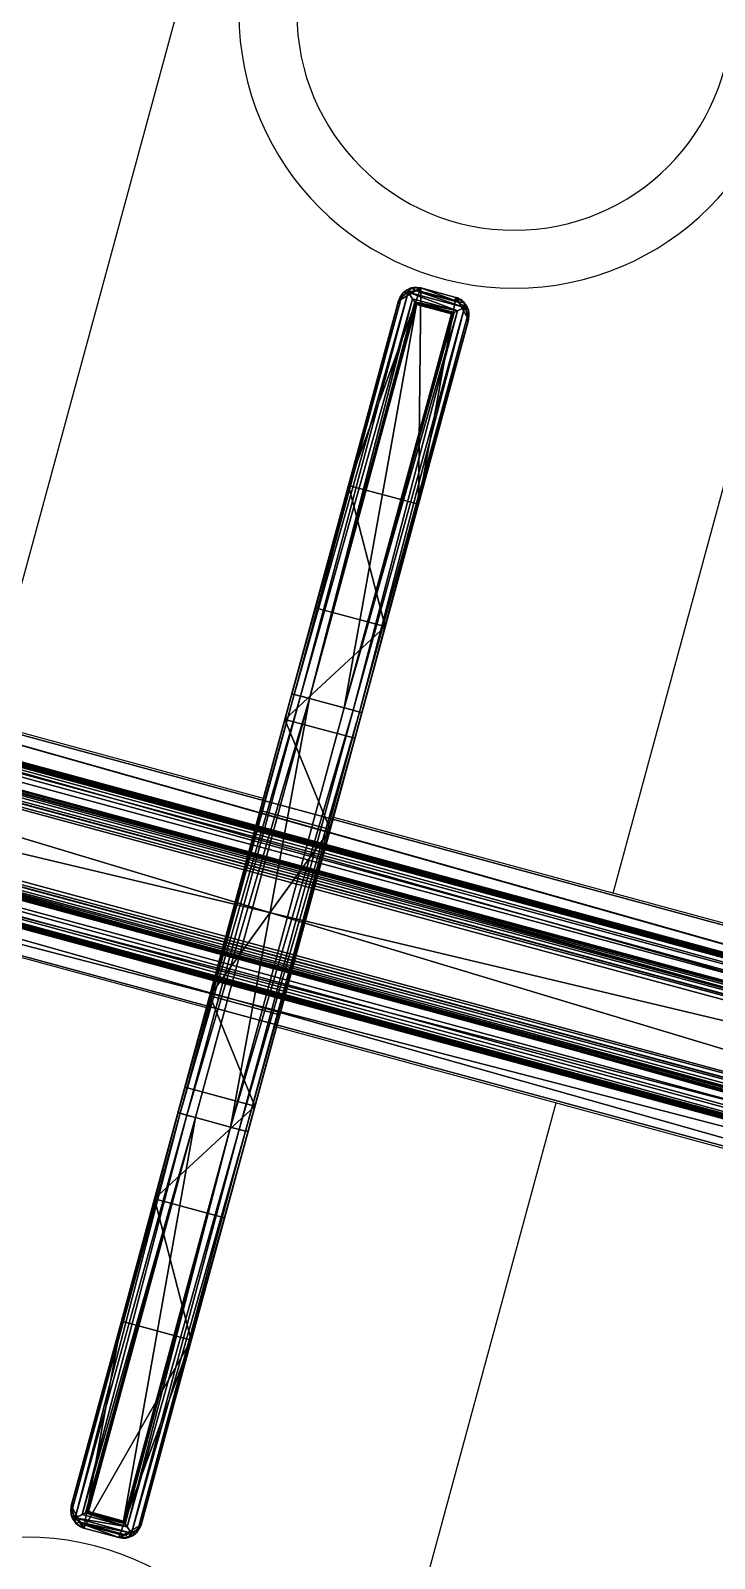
# Model space of a CAD drawing. Header units: millimetres. Extents: x 24907 to 30960, y 3978 to 9944.
# Drawn here: x 28325.75 to 28335.18, y 6913.99 to 6935.1 of the extents above; entities that cross this region are included whole.
import ezdxf

# ---------------------------------------------------------------- set-up
doc = ezdxf.new("R2010")
doc.units = ezdxf.units.MM
for name, color, linetype in [('200-EquipBlack-3d', 250, 'Continuous'), ('200-EquipInternal-2d', 252, 'Continuous'), ('200-EquipSteel-3d', 9, 'Continuous')]:
    doc.layers.add(name, color=color, linetype=linetype)

# ---------------------------------------------------------------- blocks, each defined once
blk = doc.blocks.new('ELECTROLUX-MC7-BODY1200X250')
at = {"layer": '200-EquipSteel-3d'}
for points in [[(0, -655, 650), (0, -102, 650), (1200, -102, 650), (1200, -655, 650)], [(0, -655, 650), (1200, -655, 650), (1200, -655, 900), (0, -655, 900)]]:
    blk.add_3dface(points, dxfattribs=at)
blk = doc.blocks.new('ELECTROLUX-MC-BURNER6')
at = {"layer": '200-EquipInternal-2d'}
for radius in [38, 30]:
    blk.add_circle((0, 0), radius, dxfattribs=at)
blk = doc.blocks.new('ELECTROLUX-MC-CRUSCOTTO1200')
at = {"layer": '200-EquipSteel-3d'}
for points in [[(0, -55.83, 654.41), (0, 0, 660.54), (1200, 0, 660.54), (1200, -55.83, 654.41)], [(0, 0, 660.54), (0, 0, 900), (1200, 0, 900), (1200, 0, 660.54)], [(0, 0, 900), (0, -62, 900), (1200, -62, 900), (1200, 0, 900)]]:
    blk.add_3dface(points, dxfattribs=at)
blk = doc.blocks.new('ELECTROLUX-MC7-TOPFYERBRURNERS6')
at = {"layer": '200-EquipInternal-2d'}
for p, q in [((602.5, -279.74), (597.5, -279.74)), ((597.5, -279.74), (597.5, -280.19)), ((602.5, -280.19), (597.5, -280.19)), ((602.5, -280.19), (602.5, -279.74)), ((595, -282.66), (595, -282.24)), ((595, -338.54), (595, -282.66)), ((602.5, -282.09), (597.5, -282.09)), ((597.5, -282.09), (597.5, -338.49)), ((602.5, -338.49), (602.5, -282.09)), ((605, -282.24), (605, -282.66)), ((605, -282.66), (605, -338.54)), ((595, -398.43), (595, -338.54)), ((597.5, -338.49), (597.5, -398.49)), ((602.5, -338.49), (597.5, -338.49)), ((602.5, -398.49), (602.5, -338.49)), ((605, -338.54), (605, -398.43)), ((595, -353.5), (448.98, -353.5)), ((605, -353.5), (751.02, -353.5)), ((595, -383.5), (448.98, -383.5)), ((605, -383.5), (751.02, -383.5)), ((595, -454.31), (595, -398.43)), ((597.5, -398.49), (597.5, -454.88)), ((602.5, -398.49), (597.5, -398.49)), ((602.5, -454.88), (602.5, -398.49)), ((605, -398.43), (605, -454.31)), ((595, -454.73), (595, -454.31)), ((602.5, -454.88), (597.5, -454.88)), ((605, -454.31), (605, -454.73)), ((603.11, -456.68), (596.89, -456.68)), ((602.5, -456.79), (597.5, -456.79)), ((597.5, -456.79), (597.5, -457.24)), ((602.5, -457.24), (597.5, -457.24)), ((602.5, -457.24), (602.5, -456.79))]:
    blk.add_line(p, q, dxfattribs=at)
for points in [[(555, -353.5), (555, -222.25, -1), (645, -222.25), (645, -353.5)], [(645, -383.5), (645, -512.25, -1), (555, -512.25), (555, -383.5)]]:
    blk.add_lwpolyline(points, format="xyb", dxfattribs=at)
at = {"layer": '200-EquipInternal-2d', "extrusion": (0, 0, -1)}
for centre, major_axis, ratio, start_param, end_param in [((597.5, -282.24), (0, 2.5), 0.99863, 4.712389, 6.283185), ((602.5, -282.24), (0, 2.5), 0.99863, 0, 1.570796), ((597.5, -282.66), (2.5, 0), 0.951091, 3.141593, 4.055957), ((602.5, -282.66), (-2.5, 0), 0.951091, 2.227228, 3.141593), ((597.5, -338.54), (2.5, 0), 0.02182, 3.141593, 4.712389), ((602.5, -338.54), (2.5, 0), 0.02182, -1.570796, 0), ((597.5, -398.43), (-2.5, 0), 0.02182, 4.712389, 6.283185), ((602.5, -398.43), (-2.5, 0), 0.02182, 3.141593, 4.712389), ((597.5, -454.31), (2.5, 0), 0.951091, 2.227228, 3.141593), ((597.5, -454.73), (0, 2.5), 0.99863, 3.141593, 4.712389), ((602.5, -454.73), (0, 2.5), 0.99863, 1.570796, 3.141593), ((602.5, -454.31), (-2.5, 0), 0.951091, 3.141593, 4.055957), ((597.5, -453.34), (0, 3.44), 0.725954, 3.141593, 3.386992), ((602.5, -453.34), (0, 3.44), 0.725954, 2.896194, 3.141593)]:
    blk.add_ellipse(centre, major_axis=major_axis, ratio=ratio, start_param=start_param, end_param=end_param, dxfattribs=at)
at = {"layer": '200-EquipInternal-2d'}
for points, knots in [([(597.5, -280.19), (597.36, -280.19), (597.21, -280.21), (596.91, -280.28), (596.75, -280.33), (596.38, -280.49), (596.17, -280.62), (595.97, -280.77)], [0, 0, 0, 0, 0.576945, 0.576945, 1.153889, 1.153889, 2.012527, 2.012527, 2.012527, 2.012527]), ([(604.03, -280.77), (603.83, -280.62), (603.62, -280.49), (603.25, -280.33), (603.09, -280.28), (602.79, -280.21), (602.64, -280.19), (602.5, -280.19)], [11.914764, 11.914764, 11.914764, 11.914764, 12.773402, 12.773402, 13.350347, 13.350347, 13.927292, 13.927292, 13.927292, 13.927292]), ([(595.97, -280.77), (596.08, -280.86), (596.19, -280.96), (596.41, -281.14), (596.52, -281.23), (596.74, -281.42), (596.85, -281.52), (597.06, -281.7), (597.16, -281.8), (597.3, -281.92), (597.35, -281.96), (597.41, -282.01), (597.43, -282.03), (597.45, -282.05), (597.46, -282.06), (597.48, -282.08), (597.48, -282.08), (597.49, -282.08), (597.49, -282.09), (597.49, -282.09), (597.49, -282.09), (597.5, -282.09), (597.5, -282.09), (597.5, -282.09), (597.5, -282.09), (597.5, -282.09), (597.5, -282.09), (597.5, -282.09)], [5.918216, 5.918216, 5.918216, 5.918216, 6.381677, 6.381677, 6.833246, 6.833246, 7.284815, 7.284815, 7.736384, 7.736384, 7.962168, 7.962168, 8.07506, 8.07506, 8.131506, 8.131506, 8.159729, 8.159729, 8.173841, 8.173841, 8.180897, 8.180897, 8.184425, 8.184425, 8.186189, 8.186189, 8.187953, 8.187953, 8.187953, 8.187953]), ([(602.5, -282.09), (602.5, -282.09), (602.5, -282.09), (602.5, -282.09), (602.5, -282.09), (602.5, -282.09), (602.5, -282.09), (602.51, -282.09), (602.51, -282.09), (602.51, -282.09), (602.51, -282.08), (602.52, -282.08), (602.52, -282.08), (602.54, -282.06), (602.55, -282.05), (602.57, -282.03), (602.59, -282.01), (602.65, -281.96), (602.7, -281.92), (602.84, -281.8), (602.94, -281.7), (603.15, -281.52), (603.26, -281.42), (603.48, -281.23), (603.59, -281.14), (603.81, -280.96), (603.92, -280.86), (604.03, -280.77)], [8.188469, 8.188469, 8.188469, 8.188469, 8.190233, 8.190233, 8.191997, 8.191997, 8.195525, 8.195525, 8.202581, 8.202581, 8.216692, 8.216692, 8.244915, 8.244915, 8.301361, 8.301361, 8.414254, 8.414254, 8.640038, 8.640038, 9.091607, 9.091607, 9.543176, 9.543176, 9.994745, 9.994745, 10.458205, 10.458205, 10.458205, 10.458205]), ([(597.5, -454.88), (597.5, -454.88), (597.5, -454.88), (597.5, -454.88), (597.5, -454.88), (597.5, -454.88), (597.5, -454.88), (597.49, -454.88), (597.49, -454.88), (597.49, -454.88), (597.49, -454.89), (597.48, -454.89), (597.48, -454.9), (597.46, -454.91), (597.45, -454.92), (597.43, -454.94), (597.41, -454.96), (597.35, -455.01), (597.3, -455.05), (597.16, -455.18), (597.06, -455.27), (596.85, -455.45), (596.74, -455.55), (596.52, -455.74), (596.41, -455.84), (596.19, -456.02), (596.08, -456.11), (595.97, -456.2)], [8.187953, 8.187953, 8.187953, 8.187953, 8.189716, 8.189716, 8.19148, 8.19148, 8.195008, 8.195008, 8.202064, 8.202064, 8.216176, 8.216176, 8.244399, 8.244399, 8.300845, 8.300845, 8.413737, 8.413737, 8.639521, 8.639521, 9.09109, 9.09109, 9.542659, 9.542659, 9.994228, 9.994228, 10.457689, 10.457689, 10.457689, 10.457689]), ([(604.03, -456.2), (603.92, -456.11), (603.81, -456.02), (603.59, -455.84), (603.48, -455.74), (603.26, -455.55), (603.15, -455.45), (602.94, -455.27), (602.84, -455.18), (602.7, -455.05), (602.65, -455.01), (602.59, -454.96), (602.57, -454.94), (602.55, -454.92), (602.54, -454.91), (602.52, -454.9), (602.52, -454.89), (602.51, -454.89), (602.51, -454.88), (602.51, -454.88), (602.51, -454.88), (602.5, -454.88), (602.5, -454.88), (602.5, -454.88), (602.5, -454.88), (602.5, -454.88), (602.5, -454.88), (602.5, -454.88)], [5.918733, 5.918733, 5.918733, 5.918733, 6.382193, 6.382193, 6.833762, 6.833762, 7.285331, 7.285331, 7.7369, 7.7369, 7.962685, 7.962685, 8.075577, 8.075577, 8.132023, 8.132023, 8.160246, 8.160246, 8.174358, 8.174358, 8.181413, 8.181413, 8.184941, 8.184941, 8.186705, 8.186705, 8.188469, 8.188469, 8.188469, 8.188469]), ([(595.97, -456.2), (596.17, -456.35), (596.38, -456.48), (596.7, -456.62), (596.8, -456.65), (596.89, -456.68)], [11.914787, 11.914787, 11.914787, 11.914787, 12.773425, 12.773425, 13.14212, 13.14212, 13.14212, 13.14212]), ([(603.11, -456.68), (603.2, -456.65), (603.3, -456.62), (603.62, -456.48), (603.83, -456.35), (604.03, -456.2)], [0.785194, 0.785194, 0.785194, 0.785194, 1.153889, 1.153889, 2.012527, 2.012527, 2.012527, 2.012527])]:
    blk.add_open_spline(points, degree=3, knots=knots, dxfattribs=at)
at = {"layer": '200-EquipBlack-3d'}
mesh = blk.add_polyface(dxfattribs=at)
corners = [(779.78, -85.71, 904.1), (780, -85.5, 900), (779.52, -84.72, 904.14), (779.73, -84.5, 900), (778, -83.5, 900), (778.78, -83.98, 904.14), (779, -83.77, 900), (777.79, -83.72, 904.1), (779.48, -85.71, 905.06), (779.29, -84.85, 905), (778.65, -85.21, 905.73), (778.76, -85.71, 905.75), (778.65, -84.21, 905), (777.79, -84.02, 905.06), (778.29, -84.85, 905.73), (777.79, -84.74, 905.75), (777.79, -85.71, 906), (422.21, -85.71, 906), (422.21, -84.74, 905.75), (422.21, -84.02, 905.06), (422.21, -83.72, 904.1), (422, -83.5, 900), (765.45, -638.95, 900), (422, -653.5, 900), (434.55, -638.95, 900), (765.45, -98.05, 900), (780, -651.5, 900), (434.55, -98.05, 900), (420, -85.5, 900), (421, -83.77, 900), (779.73, -652.5, 900), (779, -653.23, 900), (778, -653.5, 900), (420, -651.5, 900), (420.27, -652.5, 900), (421, -653.23, 900), (420.27, -84.5, 900), (421.22, -83.98, 904.14), (420.48, -84.72, 904.14), (420.22, -85.71, 904.1), (421.35, -84.21, 905), (421.71, -84.85, 905.73), (420.71, -84.85, 905), (420.52, -85.71, 905.06), (421.35, -85.21, 905.73), (421.24, -85.71, 905.75), (422.21, -651.29, 906), (421.24, -651.29, 905.75), (420.52, -651.29, 905.06), (420.22, -651.29, 904.1), (420.48, -652.28, 904.14), (421.22, -653.02, 904.14), (422.21, -653.28, 904.1), (420.71, -652.15, 905), (421.35, -651.79, 905.73), (421.35, -652.79, 905), (422.21, -652.98, 905.06), (421.71, -652.15, 905.73), (422.21, -652.26, 905.75), (435.55, -637.95, 899.73), (435.55, -99.05, 899.73), (436.28, -99.78, 899), (436.28, -637.22, 899), (438.88, -634.62, 902.5), (438.88, -102.38, 902.5), (436.31, -637.19, 905.06), (436.31, -99.81, 905.06), (432.81, -96.31, 906), (432.81, -640.69, 906), (448.98, -624.52, 885), (448.98, -112.48, 885), (444.36, -107.86, 885), (444.36, -629.14, 885), (777.79, -653.28, 904.1), (777.79, -652.98, 905.06), (777.79, -651.29, 906), (777.79, -652.26, 905.75), (763.72, -637.22, 899), (764.45, -637.95, 899.73), (764.45, -99.05, 899.73), (763.72, -99.78, 899), (767.19, -640.69, 906), (767.19, -96.31, 906), (778.78, -653.02, 904.14), (779.52, -652.28, 904.14), (779.78, -651.29, 904.1), (778.65, -652.79, 905), (778.29, -652.15, 905.73), (779.29, -652.15, 905), (779.48, -651.29, 905.06), (778.65, -651.79, 905.73), (778.76, -651.29, 905.75), (761.12, -634.62, 902.5), (751.02, -624.52, 885), (763.69, -637.19, 905.06), (755.64, -629.14, 885), (755.64, -107.86, 885), (751.02, -112.48, 885), (761.12, -102.38, 902.5), (763.69, -99.81, 905.06)]
mesh.append_faces([[corners[k] for k in face] for face in [(16, 10, 14), (17, 41, 44), (46, 54, 57), (75, 87, 90)]])
mesh.append_faces([[corners[k] for k in face] for face in [(4, 5, 6), (8, 10, 11), (16, 11, 10), (15, 16, 14), (7, 19, 13), (13, 18, 15), (28, 38, 36), (19, 41, 18), (17, 18, 41), (45, 17, 44), (39, 48, 43), (43, 47, 45), (23, 51, 35), (48, 54, 47), (46, 47, 54), (58, 46, 57), (52, 74, 56), (76, 56, 74), (26, 84, 30), (74, 87, 76), (85, 88, 84), (88, 87, 86), (75, 76, 87), (91, 75, 90), (85, 8, 89), (11, 89, 8)]], dxfattribs={"vtx0": -1})
mesh.append_faces([[corners[k] for k in face] for face in [(16, 15, 17), (22, 23, 24), (25, 26, 22), (27, 21, 25), (21, 28, 29), (6, 1, 4), (4, 25, 21), (24, 28, 27), (35, 33, 23), (26, 25, 1), (23, 22, 32), (17, 45, 46), (75, 81, 46), (81, 16, 82), (46, 67, 17), (17, 82, 16), (93, 72, 69), (72, 93, 95), (70, 71, 97), (97, 95, 93)]], dxfattribs={"vtx0": -1, "vtx1": -1})
mesh.append_faces([[corners[k] for k in face] for face in [(21, 27, 28), (4, 1, 25), (26, 32, 22), (24, 23, 33)]], dxfattribs={"vtx0": -1, "vtx1": -1, "vtx2": -1})
mesh.append_faces([[corners[k] for k in face] for face in [(17, 15, 18), (24, 33, 28), (46, 45, 47), (75, 58, 76), (16, 91, 11)]], dxfattribs={"vtx0": -1, "vtx2": -1})
mesh.append_faces([[corners[k] for k in face] for face in [(0, 1, 2), (5, 2, 6), (8, 0, 9), (5, 12, 2), (5, 7, 12), (12, 13, 14), (12, 14, 9), (2, 9, 0), (10, 9, 14), (19, 18, 13), (4, 21, 7), (30, 31, 26), (34, 33, 35), (20, 21, 37), (38, 37, 36), (19, 20, 40), (38, 42, 37), (38, 39, 42), (42, 43, 44), (42, 44, 40), (37, 40, 20), (41, 40, 44), (48, 47, 43), (28, 33, 39), (49, 33, 50), (51, 50, 35), (48, 49, 53), (51, 55, 50), (51, 52, 55), (55, 56, 57), (55, 57, 53), (50, 53, 49), (54, 53, 57), (24, 27, 59), (61, 62, 60), (63, 64, 65), (67, 68, 66), (69, 70, 63), (61, 71, 62), (73, 74, 52), (58, 56, 76), (32, 73, 23), (62, 77, 59), (22, 24, 78), (27, 25, 60), (80, 61, 79), (73, 32, 83), (84, 83, 30), (74, 73, 86), (88, 89, 90), (88, 86, 84), (83, 84, 86), (92, 93, 63), (68, 81, 65), (92, 63, 94), (72, 95, 62), (95, 96, 77), (98, 97, 92), (81, 82, 94), (98, 92, 99), (77, 80, 78), (25, 22, 79), (0, 8, 85), (91, 89, 11), (80, 96, 61), (70, 97, 64), (64, 98, 66), (82, 67, 99), (1, 0, 26)]], dxfattribs={"vtx1": -1})
mesh.append_faces([[corners[k] for k in face] for face in [(31, 32, 26), (75, 46, 58), (75, 16, 81), (81, 68, 46), (68, 67, 46), (67, 82, 17), (70, 69, 71), (72, 71, 69), (71, 96, 97), (96, 95, 97), (16, 75, 91)]], dxfattribs={"vtx1": -1, "vtx2": -1})
mesh.append_faces([[corners[k] for k in face] for face in [(1, 3, 2), (4, 7, 5), (2, 3, 6), (8, 9, 10), (7, 13, 12), (12, 9, 2), (13, 15, 14), (7, 20, 19), (21, 20, 7), (6, 3, 1), (28, 36, 29), (21, 29, 37), (28, 39, 38), (37, 29, 36), (19, 40, 41), (39, 43, 42), (42, 40, 37), (43, 45, 44), (39, 49, 48), (33, 49, 39), (33, 34, 50), (23, 52, 51), (50, 34, 35), (48, 53, 54), (52, 56, 55), (55, 53, 50), (56, 58, 57), (27, 60, 59), (62, 59, 60), (64, 66, 65), (68, 65, 66), (70, 64, 63), (71, 72, 62), (73, 52, 23), (77, 78, 59), (24, 59, 78), (25, 79, 60), (61, 60, 79), (32, 31, 83), (26, 85, 84), (83, 31, 30), (74, 86, 87), (73, 83, 86), (85, 89, 88), (88, 90, 87), (89, 91, 90), (93, 69, 63), (81, 94, 65), (63, 65, 94), (95, 77, 62), (96, 80, 77), (97, 93, 92), (82, 99, 94), (92, 94, 99), (80, 79, 78), (22, 78, 79), (96, 71, 61), (97, 98, 64), (98, 99, 66), (67, 66, 99), (0, 85, 26)]], dxfattribs={"vtx2": -1})
mesh = blk.add_polyface(dxfattribs=at)
corners = [(595, -454.73, 922), (595.33, -455.98, 922), (595, -454.31, 930.01), (596.25, -456.9, 922), (595.97, -456.2, 931.91), (596.89, -456.68, 931.13), (597.5, -456.79, 930.59), (597.35, -456.78, 930.62), (597.5, -457.24, 922), (597.19, -456.76, 930.72), (595.26, -455.36, 931.06), (602.5, -456.79, 930.59), (602.5, -457.24, 922), (595, -428.3, 922), (605, -428.3, 922), (604.67, -455.98, 922), (603.75, -456.9, 922), (605, -454.73, 922), (595, -398.43, 932.5), (595, -338.54, 932.5), (595, -326.18, 919.39), (595, -308.67, 922), (595, -282.24, 922), (595, -282.66, 930.01), (595, -342.16, 911.79), (595, -394.81, 911.79), (595, -355.23, 899.85), (595, -381.74, 899.85), (595, -410.79, 919.39), (596.72, -280.35, 931.28), (596.25, -280.07, 922), (595.97, -280.77, 931.91), (597.5, -280.19, 930.59), (597.5, -279.74, 922), (595.33, -280.99, 922), (595.26, -281.61, 931.06), (595.33, -338.51, 933.75), (596.25, -338.49, 934.67), (596.79, -281.47, 932.35), (597.49, -282.09, 932.48), (597.5, -338.49, 935), (597.47, -282.07, 932.48), (597.43, -282.03, 932.48), (597.35, -281.97, 932.47), (597.18, -281.81, 932.45), (602.5, -279.74, 922), (605, -308.67, 922), (605, -282.24, 922), (604.67, -280.99, 922), (603.75, -280.07, 922), (595.33, -398.46, 933.75), (597.5, -398.49, 935), (596.25, -398.48, 934.67), (596.79, -455.5, 932.35), (597.18, -455.16, 932.45), (597.35, -455.01, 932.47), (597.43, -454.94, 932.48), (597.47, -454.9, 932.48), (597.5, -454.88, 932.48), (602.51, -282.09, 932.48), (602.5, -338.49, 935), (602.5, -398.49, 935), (602.51, -454.88, 932.48), (604.03, -456.2, 931.91), (603.11, -456.68, 931.13), (603.21, -455.5, 932.35), (602.82, -455.16, 932.45), (602.65, -455.01, 932.47), (602.57, -454.94, 932.48), (602.53, -454.91, 932.48), (602.65, -456.78, 930.62), (602.81, -456.76, 930.72), (604.74, -455.36, 931.06), (605, -454.31, 930.01), (604.67, -398.46, 933.75), (605, -398.43, 932.5), (603.75, -398.48, 934.67), (605, -394.81, 911.79), (605, -326.18, 919.39), (605, -410.79, 919.39), (605, -342.16, 911.79), (605, -355.23, 899.85), (605, -381.74, 899.85), (605, -338.54, 932.5), (605, -282.66, 930.01), (604.03, -280.77, 931.91), (603.28, -280.35, 931.28), (602.5, -280.19, 930.59), (604.74, -281.61, 931.06), (604.67, -338.51, 933.75), (603.21, -281.47, 932.35), (603.75, -338.49, 934.67), (602.82, -281.81, 932.45), (602.65, -281.97, 932.47), (602.57, -282.03, 932.48), (602.53, -282.07, 932.48)]
mesh.append_faces([[corners[k] for k in face] for face in [(3, 4, 1), (4, 3, 5), (4, 10, 1), (29, 30, 31), (32, 33, 29), (33, 30, 29), (30, 34, 31), (31, 34, 35), (35, 36, 31), (31, 37, 38), (53, 52, 4), (4, 50, 10), (64, 16, 63), (72, 63, 15), (15, 63, 16), (72, 74, 63), (63, 76, 65), (49, 85, 48), (85, 49, 86), (87, 86, 45), (45, 86, 49), (85, 88, 48), (90, 91, 85), (85, 89, 88)]])
mesh.append_faces([[corners[k] for k in face] for face in [(8, 5, 3), (22, 35, 34), (36, 37, 31), (52, 50, 4), (5, 63, 4), (17, 72, 15), (74, 76, 63), (91, 89, 85)]], dxfattribs={"vtx0": -1})
mesh.append_faces([[corners[k] for k in face] for face in [(6, 8, 11), (3, 0, 8), (8, 14, 12), (17, 12, 14), (19, 20, 18), (20, 19, 21), (23, 21, 19), (24, 25, 20), (13, 18, 28), (45, 46, 33), (46, 45, 47), (49, 47, 45), (18, 50, 19), (37, 36, 52), (64, 9, 71), (73, 14, 75), (77, 78, 79), (78, 77, 80), (82, 80, 77), (46, 83, 78), (83, 89, 75), (76, 74, 91), (43, 93, 44)]], dxfattribs={"vtx0": -1, "vtx1": -1})
mesh.append_faces([[corners[k] for k in face] for face in [(20, 28, 18), (39, 41, 40), (41, 42, 40), (42, 43, 40), (55, 56, 51), (56, 57, 51), (57, 58, 51), (39, 40, 59), (40, 60, 59), (51, 58, 61), (58, 62, 61), (68, 56, 67), (56, 68, 57), (62, 57, 69), (57, 62, 58), (69, 57, 68), (56, 55, 67), (11, 71, 9), (62, 69, 61), (69, 68, 61), (68, 67, 61), (75, 79, 78), (93, 94, 60), (94, 95, 60), (95, 59, 60), (93, 43, 94), (41, 95, 42), (95, 41, 59), (39, 59, 41), (95, 94, 42), (42, 94, 43)]], dxfattribs={"vtx0": -1, "vtx1": -1, "vtx2": -1})
mesh.append_faces([[corners[k] for k in face] for face in [(19, 36, 35), (40, 38, 37), (19, 50, 36), (51, 37, 52), (52, 36, 50), (18, 10, 50), (51, 61, 60), (75, 74, 72), (61, 65, 76), (83, 88, 89), (75, 89, 74), (60, 76, 91), (91, 74, 89)]], dxfattribs={"vtx0": -1, "vtx2": -1})
mesh.append_faces([[corners[k] for k in face] for face in [(0, 1, 2), (9, 5, 8), (10, 2, 1), (15, 16, 17), (0, 2, 13), (22, 21, 23), (26, 27, 24), (23, 35, 22), (23, 19, 35), (44, 38, 40), (34, 30, 22), (48, 47, 49), (2, 10, 18), (54, 55, 51), (63, 65, 4), (66, 54, 65), (66, 67, 54), (53, 4, 65), (5, 9, 64), (7, 6, 9), (70, 71, 11), (71, 12, 64), (71, 70, 12), (73, 75, 72), (66, 65, 61), (17, 14, 73), (81, 80, 82), (47, 84, 46), (47, 48, 84), (88, 84, 48), (84, 88, 83), (92, 93, 60), (32, 29, 87), (31, 85, 29), (85, 31, 90), (92, 90, 44), (86, 87, 29), (33, 32, 45), (21, 46, 20), (81, 26, 80), (24, 20, 80), (81, 82, 26), (27, 82, 25), (14, 13, 79), (28, 25, 79)]], dxfattribs={"vtx1": -1})
mesh.append_faces([[corners[k] for k in face] for face in [(6, 7, 8), (8, 12, 11), (0, 13, 8), (13, 14, 8), (16, 12, 17), (2, 18, 13), (27, 25, 24), (25, 28, 20), (30, 33, 22), (46, 21, 33), (21, 22, 33), (51, 40, 37), (52, 53, 51), (40, 51, 60), (55, 54, 67), (6, 11, 9), (70, 11, 12), (84, 83, 46), (83, 75, 78), (14, 79, 75), (91, 90, 60), (60, 61, 76)]], dxfattribs={"vtx1": -1, "vtx2": -1})
mesh.append_faces([[corners[k] for k in face] for face in [(7, 9, 8), (3, 1, 0), (43, 44, 40), (53, 54, 51), (5, 64, 63), (54, 53, 65), (12, 16, 64), (17, 73, 72), (67, 66, 61), (90, 92, 60), (31, 38, 90), (93, 92, 44), (85, 86, 29), (90, 38, 44), (32, 87, 45), (46, 78, 20), (26, 24, 80), (20, 78, 80), (82, 27, 26), (82, 77, 25), (13, 28, 79), (25, 77, 79)]], dxfattribs={"vtx2": -1})
mesh = blk.add_polyface(dxfattribs=at)
corners = [(433.32, -379.61, 880), (766.68, -379.61, 880), (433.32, -383.23, 880), (766.68, -383.23, 880), (433.32, -353.77, 880), (766.68, -353.77, 880), (433.32, -357.39, 880), (766.68, -357.39, 880), (770.45, -357.54, 894.07), (429.55, -357.54, 894.07), (770.7, -357.75, 894.84), (428.97, -357.94, 895.59), (771.03, -357.94, 895.59), (429.3, -357.75, 894.84), (428.57, -358.13, 896.29), (771.43, -358.13, 896.29), (429.55, -361.16, 894.07), (770.45, -375.84, 894.07), (429.55, -375.84, 894.07), (770.5, -375.79, 894.26), (429.44, -375.74, 894.46), (770.56, -375.74, 894.46), (429.5, -375.79, 894.26), (429.37, -375.68, 894.65), (770.63, -375.68, 894.65), (429.55, -379.46, 894.07), (421.82, -362.96, 900), (425.49, -360.12, 899.11), (421.82, -374.04, 900), (425.49, -376.88, 899.11), (428.44, -363.73, 896.5), (427.13, -358.95, 897.99), (428.77, -362.18, 895.96), (429.07, -361.65, 895.39), (429.44, -361.26, 894.46), (429.5, -361.21, 894.26), (429.37, -361.32, 894.65), (428.53, -362.91, 896.36), (428.44, -373.27, 896.5), (428.53, -374.09, 896.36), (428.57, -378.87, 896.29), (428.77, -374.82, 895.96), (428.97, -379.06, 895.59), (429.3, -379.25, 894.84), (429.07, -375.35, 895.39), (427.13, -378.05, 897.99), (778.18, -362.96, 900), (774.51, -360.12, 899.11), (772.87, -358.95, 897.99), (770.45, -361.16, 894.07), (770.56, -361.26, 894.46), (770.5, -361.21, 894.26), (770.63, -361.32, 894.65), (770.93, -361.65, 895.39), (771.23, -362.18, 895.96), (771.47, -362.91, 896.36), (771.56, -363.73, 896.5), (771.56, -373.27, 896.5), (771.47, -374.09, 896.36), (770.93, -375.35, 895.39), (771.23, -374.82, 895.96), (770.45, -379.46, 894.07), (771.03, -379.06, 895.59), (770.7, -379.25, 894.84), (771.43, -378.87, 896.29), (772.87, -378.05, 897.99), (778.18, -374.04, 900), (774.51, -376.88, 899.11)]
mesh.append_faces([[corners[k] for k in face] for face in [(28, 27, 29), (39, 40, 38), (29, 31, 45), (26, 47, 27), (15, 31, 48), (48, 27, 47), (32, 55, 37), (56, 37, 55), (38, 58, 39), (60, 39, 58), (40, 65, 45), (66, 29, 67), (67, 45, 65), (48, 56, 15), (46, 67, 47), (47, 65, 48)]], dxfattribs={"vtx0": -1})
mesh.append_faces([[corners[k] for k in face] for face in [(8, 9, 10), (11, 12, 13), (13, 10, 9), (17, 18, 19), (20, 21, 22), (22, 19, 18), (11, 32, 14), (32, 11, 33), (9, 34, 13), (13, 33, 11), (40, 41, 42), (23, 43, 44), (43, 20, 25), (18, 25, 22), (22, 25, 20), (44, 42, 41), (6, 49, 16), (50, 35, 51), (35, 50, 34), (52, 34, 50), (51, 16, 49), (2, 61, 25), (62, 43, 63), (43, 62, 42), (64, 42, 62), (63, 25, 61), (56, 65, 57), (62, 60, 64), (60, 62, 59), (61, 21, 63), (63, 59, 62), (15, 54, 12), (52, 10, 53), (10, 50, 8), (49, 8, 51), (51, 8, 50), (53, 12, 54)]], dxfattribs={"vtx0": -1, "vtx1": -1})
mesh.append_faces([[corners[k] for k in face] for face in [(25, 18, 0), (38, 45, 31), (56, 48, 65), (8, 49, 7)]], dxfattribs={"vtx0": -1, "vtx2": -1})
mesh.append_faces([[corners[k] for k in face] for face in [(0, 1, 2), (4, 5, 6), (5, 4, 8), (14, 15, 11), (4, 6, 9), (1, 0, 17), (23, 24, 20), (2, 25, 0), (26, 27, 28), (14, 30, 31), (40, 45, 38), (27, 31, 29), (46, 47, 26), (31, 27, 48), (7, 49, 6), (36, 34, 52), (52, 53, 36), (54, 32, 53), (54, 55, 32), (30, 37, 56), (33, 36, 53), (57, 38, 56), (57, 58, 38), (59, 44, 60), (59, 24, 44), (41, 39, 60), (3, 61, 2), (40, 42, 64), (64, 65, 40), (29, 45, 67), (46, 26, 66), (67, 65, 47), (56, 55, 15), (5, 8, 7), (3, 1, 61)]], dxfattribs={"vtx1": -1})
mesh.append_faces([[corners[k] for k in face] for face in [(4, 9, 8), (15, 12, 11), (12, 10, 13), (6, 16, 9), (0, 18, 17), (24, 21, 20), (21, 19, 22), (16, 35, 9), (35, 34, 9), (34, 36, 13), (36, 33, 13), (32, 37, 14), (30, 38, 31), (39, 41, 40), (23, 20, 43), (43, 42, 44), (35, 16, 51), (43, 25, 63), (17, 19, 61), (19, 21, 61), (21, 24, 63), (24, 59, 63), (60, 58, 64), (55, 54, 15), (52, 50, 10), (10, 12, 53), (1, 17, 61)]], dxfattribs={"vtx1": -1, "vtx2": -1})
mesh.append_faces([[corners[k] for k in face] for face in [(1, 3, 2), (5, 7, 6), (37, 30, 14), (15, 14, 31), (32, 33, 53), (38, 30, 56), (24, 23, 44), (44, 41, 60), (66, 28, 29), (26, 28, 66), (46, 66, 67), (65, 64, 57), (58, 57, 64)]], dxfattribs={"vtx2": -1})
blk = doc.blocks.new('E7GCGL6C00')
for name, p in [('ELECTROLUX-MC7-BODY1200X250', (0, 0)), ('ELECTROLUX-MC7-TOPFYERBRURNERS6', (0, 0)), ('ELECTROLUX-MC-BURNER6', (600, -239.75)), ('ELECTROLUX-MC-BURNER6', (600, -497.25)), ('ELECTROLUX-MC-CRUSCOTTO1200', (0, -655))]:
    blk.add_blockref(name, p)
blk = doc.blocks.new('E7BAPP00RH')
at = {"layer": '200-EquipSteel-3d'}
for points in [[(0, -102, 650), (1600, -102, 650), (1600, -655, 650), (0, -655, 650)], [(21, -655, 245), (1579, -655, 245), (1579, -102, 245), (21, -102, 245)], [(21, -655, 200), (1579, -655, 200), (1579, -102, 200), (21, -102, 200)], [(1579, -655, 605), (21, -655, 605), (21, -102, 605), (1579, -102, 605)], [(21, -655, 200), (1579, -655, 200), (1579, -655, 245), (21, -655, 245)], [(21, -655, 605), (1579, -655, 605), (1579, -655, 650), (21, -655, 650)]]:
    blk.add_3dface(points, dxfattribs=at)

msp = doc.modelspace()

# ---------------------------------------------------------------- block references
at = {"xscale": -0.1000000000059509, "yscale": 0.1000000000003638, "zscale": 0.1, "rotation": 164.8172531370625}
for name in ['E7BAPP00RH', 'E7GCGL6C00']:
    msp.add_blockref(name, (28261.491, 6903.061), dxfattribs=at)

doc.saveas('drawing.dxf')
